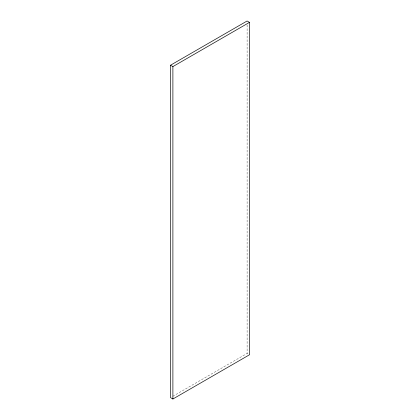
<?xml version="1.0" encoding="UTF-8"?>
<svg xmlns="http://www.w3.org/2000/svg" width="420" height="420" viewBox="0 0 420 420"><rect width="100%" height="100%" fill="white"/><g stroke="black" fill="none" stroke-linecap="round" stroke-linejoin="round"><path stroke-width="0.32" stroke-dasharray="2.1 1.58" d="M172.788 396.317L247.107 353.409L249.485 354.779M247.107 24.932L247.107 353.409"/><path stroke-width="0.63" d="M170.515 65.221L247.107 21L249.485 22.37L249.485 354.779L172.893 399L170.515 397.63L170.515 65.221L172.893 66.591L249.485 22.37M172.893 66.591L172.893 399"/></g></svg>
